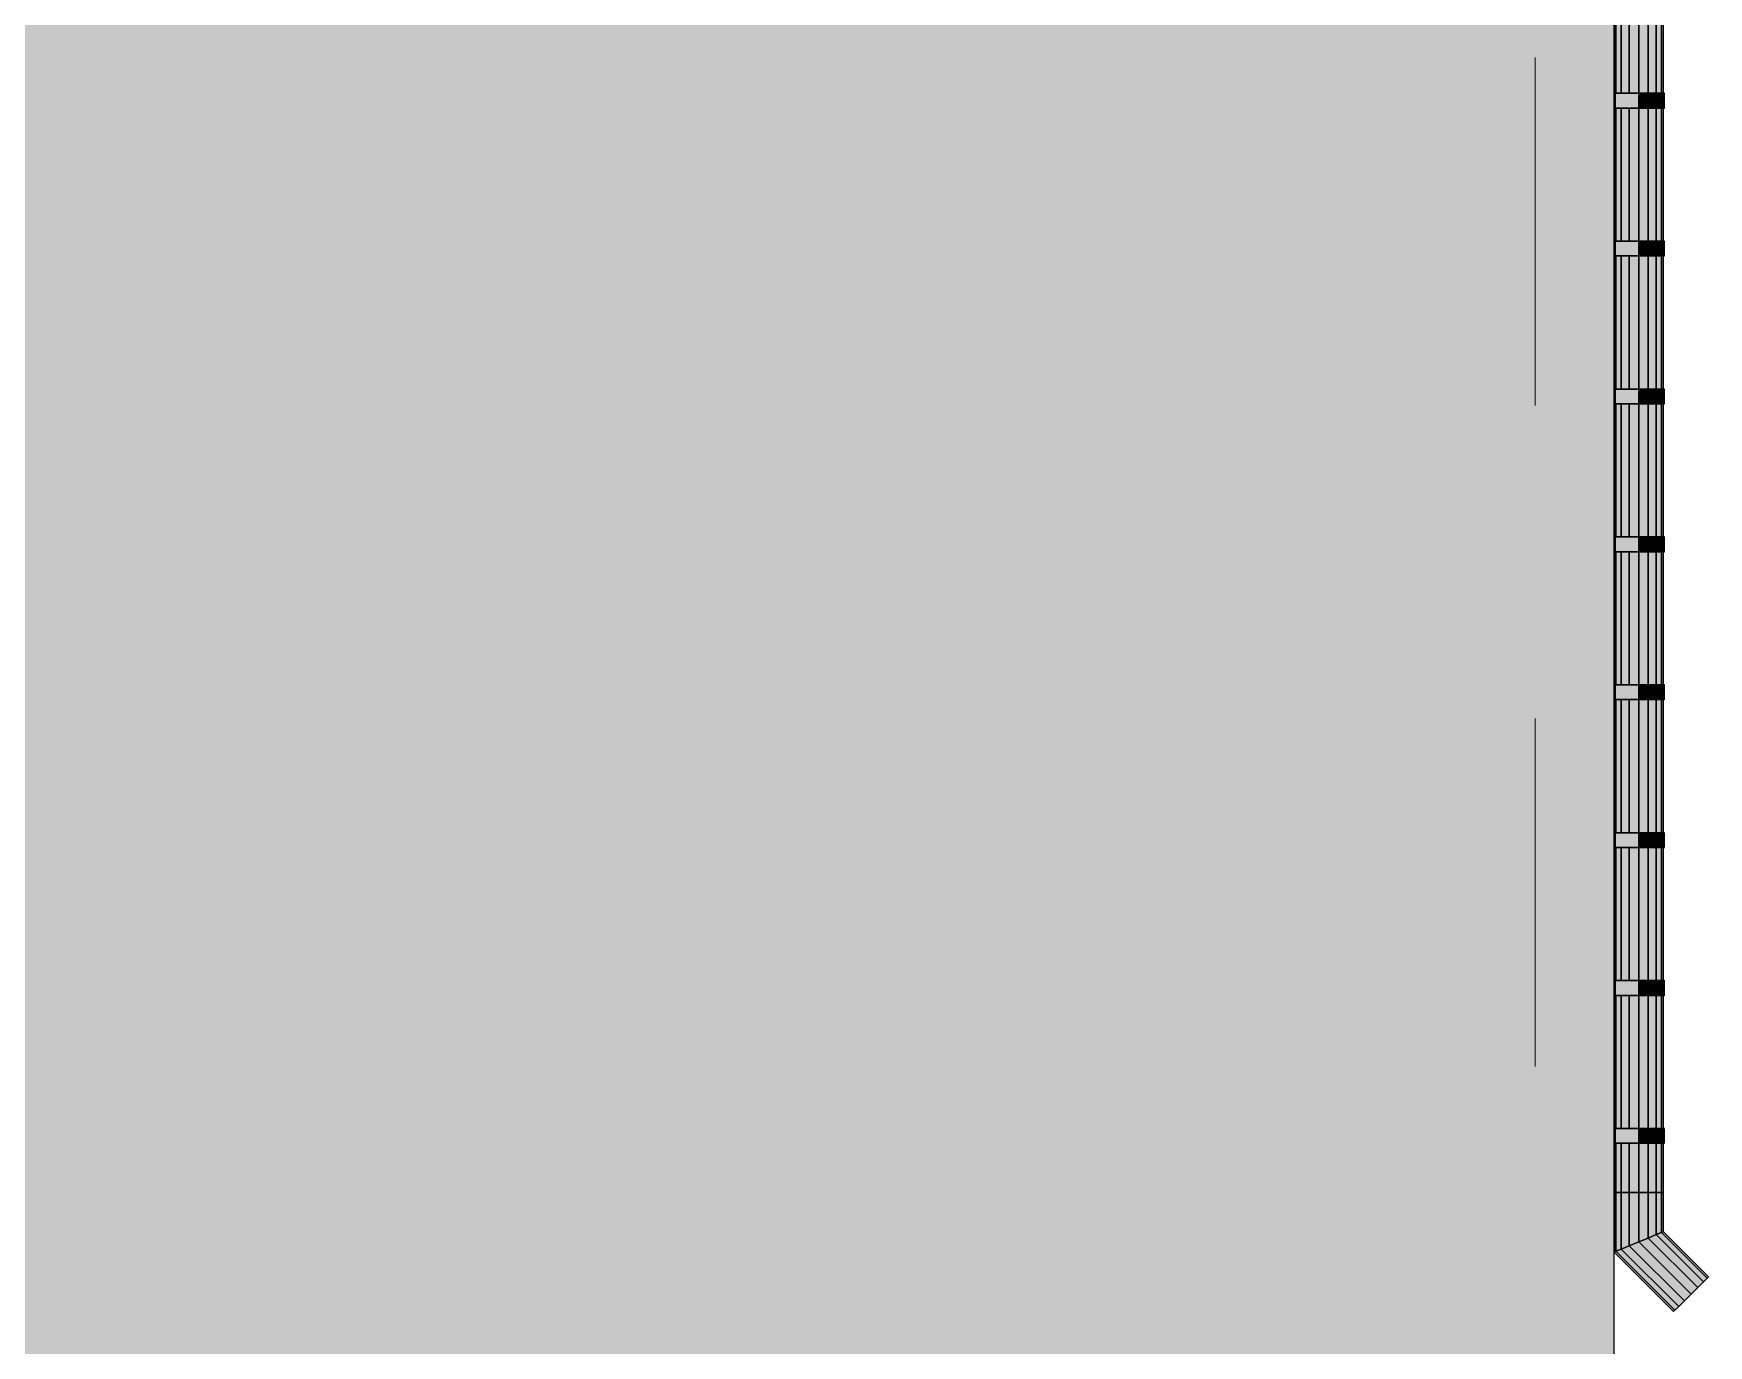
# Model space of a CAD drawing. Extents: x 8 to 21351, y 0 to 420.
# Drawn here: x 19015.96 to 19032.95, y 138.65 to 151.96 of the extents above; entities that cross this region are included whole.
import ezdxf

# ---------------------------------------------------------------- set-up
doc = ezdxf.new("R2010")
doc.units = 0

msp = doc.modelspace()

# ---------------------------------------------------------------- hatches: boundary and pattern name
h = msp.add_hatch(color=7)
h.paths.add_polyline_path([(18956.506, 185.208), (18940.889, 181.889), (18940.889, 137.393), (18944.314, 137.393), (18953.564, 142.018), (18953.564, 142.393), (18954.339, 142.393), (18954.339, 154.893), (18971.839, 154.893), (18971.839, 137.393), (19031.989, 137.393), (19031.989, 181.783), (18986.189, 191.518)])
h.paths.add_polyline_path([(18954.339, 168.893), (18954.339, 176.393), (18971.839, 176.393), (18971.839, 168.893)])
h.paths.add_polyline_path([(19000.539, 168.893), (19000.539, 176.393), (19018.039, 176.393), (19018.039, 168.893)])
h = msp.add_hatch(color=7)
h.paths.add_polyline_path([(18956.506, 185.208), (18940.889, 181.889), (18940.889, 137.393), (18944.314, 137.393), (18953.564, 142.018), (18953.564, 142.393), (18954.339, 142.393), (18954.339, 154.893), (18971.839, 154.893), (18971.839, 137.393), (19031.989, 137.393), (19031.989, 181.783), (18986.189, 191.518)])
h.paths.add_polyline_path([(18954.339, 168.893), (18954.339, 176.393), (18971.839, 176.393), (18971.839, 168.893)])
h.paths.add_polyline_path([(19000.539, 168.893), (19000.539, 176.393), (19018.039, 176.393), (19018.039, 168.893)])
at = {"true_color": 0xffffff}
for points in [[(19031.989, 169.018), (19031.989, 140.2), (19032.008, 140.2), (19032.008, 140.7), (19031.989, 140.7), (19031.989, 140.85), (19032.008, 140.85), (19032.008, 142.2), (19031.989, 142.2), (19031.989, 142.35), (19032.008, 142.35), (19032.008, 143.7), (19031.989, 143.7), (19031.989, 143.85), (19032.008, 143.85), (19032.008, 145.2), (19031.989, 145.2), (19031.989, 145.35), (19032.008, 145.35), (19032.008, 146.7), (19031.989, 146.7), (19031.989, 146.85), (19032.008, 146.85), (19032.008, 148.2), (19031.989, 148.2), (19031.989, 148.35), (19032.008, 148.35), (19032.008, 149.7), (19031.989, 149.7), (19031.989, 149.85), (19032.008, 149.85), (19032.008, 151.2), (19031.989, 151.2), (19031.989, 151.35), (19032.008, 151.35), (19032.008, 152.7), (19031.989, 152.7), (19031.989, 152.85), (19032.008, 152.85), (19032.008, 154.2), (19031.989, 154.2), (19031.989, 154.35), (19032.008, 154.35), (19032.008, 155.7), (19031.989, 155.7), (19031.989, 155.85), (19032.008, 155.85), (19032.008, 157.2), (19031.989, 157.2), (19031.989, 157.35), (19032.008, 157.35), (19032.008, 158.7), (19031.989, 158.7), (19031.989, 158.85), (19032.008, 158.85), (19032.008, 160.2), (19031.989, 160.2), (19031.989, 160.35), (19032.008, 160.35), (19032.008, 161.7), (19031.989, 161.7), (19031.989, 161.85), (19032.008, 161.85), (19032.008, 163.2), (19031.989, 163.2), (19031.989, 163.35), (19032.008, 163.35), (19032.008, 164.7), (19031.989, 164.7), (19031.989, 164.85), (19032.008, 164.85), (19032.008, 166.2), (19031.999, 166.2), (19031.989, 166.2), (19031.989, 166.35), (19031.999, 166.35), (19032.008, 166.35), (19032.008, 167.7), (19031.989, 167.7), (19031.989, 167.85), (19032.008, 167.85), (19032.008, 169.018)], [(19032.008, 152.7), (19032.008, 151.35), (19032.062, 151.35), (19032.062, 152.7)], [(19032.062, 151.35), (19032.143, 151.35), (19032.143, 152.7), (19032.062, 152.7)], [(19032.239, 152.7), (19032.143, 152.7), (19032.143, 151.35), (19032.239, 151.35)], [(19032.335, 152.7), (19032.239, 152.7), (19032.239, 151.35), (19032.335, 151.35)], [(19032.335, 152.7), (19032.335, 151.35), (19032.416, 151.35), (19032.416, 152.7)], [(19032.416, 151.35), (19032.47, 151.35), (19032.47, 152.7), (19032.416, 152.7)], [(19032.47, 151.35), (19032.489, 151.35), (19032.489, 152.7), (19032.47, 152.7)], [(19031.989, 151.2), (19031.999, 151.2), (19031.999, 151.35), (19031.989, 151.35)], [(19031.999, 151.2), (19032.239, 151.2), (19032.239, 151.35), (19031.999, 151.35)], [(19032.239, 151.2), (19032.339, 151.2), (19032.339, 151.35), (19032.239, 151.35)], [(19032.339, 151.2), (19032.423, 151.2), (19032.423, 151.35), (19032.339, 151.35)], [(19032.423, 151.35), (19032.423, 151.2), (19032.48, 151.2), (19032.48, 151.35)], [(19032.48, 151.2), (19032.499, 151.2), (19032.499, 151.35), (19032.48, 151.35)], [(19032.062, 151.2), (19032.008, 151.2), (19032.008, 149.85), (19032.062, 149.85)], [(19032.062, 149.85), (19032.143, 149.85), (19032.143, 151.2), (19032.062, 151.2)], [(19032.239, 151.2), (19032.143, 151.2), (19032.143, 149.85), (19032.239, 149.85)], [(19032.239, 151.2), (19032.239, 149.85), (19032.335, 149.85), (19032.335, 151.2)], [(19032.335, 149.85), (19032.416, 149.85), (19032.416, 151.2), (19032.335, 151.2)], [(19032.47, 151.2), (19032.416, 151.2), (19032.416, 149.85), (19032.47, 149.85)], [(19032.489, 151.2), (19032.47, 151.2), (19032.47, 149.85), (19032.489, 149.85)], [(19031.989, 149.7), (19031.999, 149.7), (19031.999, 149.85), (19031.989, 149.85)], [(19031.999, 149.7), (19032.239, 149.7), (19032.239, 149.85), (19031.999, 149.85)], [(19032.239, 149.7), (19032.339, 149.7), (19032.339, 149.85), (19032.239, 149.85)], [(19032.339, 149.7), (19032.423, 149.7), (19032.423, 149.85), (19032.339, 149.85)], [(19032.423, 149.85), (19032.423, 149.7), (19032.48, 149.7), (19032.48, 149.85)], [(19032.48, 149.7), (19032.499, 149.7), (19032.499, 149.85), (19032.48, 149.85)], [(19032.008, 149.7), (19032.008, 148.35), (19032.062, 148.35), (19032.062, 149.7)], [(19032.062, 149.7), (19032.062, 148.35), (19032.143, 148.35), (19032.143, 149.7)], [(19032.239, 149.7), (19032.143, 149.7), (19032.143, 148.35), (19032.239, 148.35)], [(19032.239, 148.35), (19032.335, 148.35), (19032.335, 149.7), (19032.239, 149.7)], [(19032.335, 149.7), (19032.335, 148.35), (19032.416, 148.35), (19032.416, 149.7)], [(19032.47, 149.7), (19032.416, 149.7), (19032.416, 148.35), (19032.47, 148.35)], [(19032.47, 149.7), (19032.47, 148.35), (19032.489, 148.35), (19032.489, 149.7)], [(19031.989, 148.2), (19031.999, 148.2), (19031.999, 148.35), (19031.989, 148.35)], [(19031.999, 148.2), (19032.239, 148.2), (19032.239, 148.35), (19031.999, 148.35)], [(19032.239, 148.2), (19032.339, 148.2), (19032.339, 148.35), (19032.239, 148.35)], [(19032.339, 148.2), (19032.423, 148.2), (19032.423, 148.35), (19032.339, 148.35)], [(19032.423, 148.35), (19032.423, 148.2), (19032.48, 148.2), (19032.48, 148.35)], [(19032.48, 148.2), (19032.499, 148.2), (19032.499, 148.35), (19032.48, 148.35)], [(19032.062, 148.2), (19032.008, 148.2), (19032.008, 146.85), (19032.062, 146.85)], [(19032.062, 146.85), (19032.143, 146.85), (19032.143, 148.2), (19032.062, 148.2)], [(19032.143, 146.85), (19032.239, 146.85), (19032.239, 148.2), (19032.143, 148.2)], [(19032.335, 148.2), (19032.239, 148.2), (19032.239, 146.85), (19032.335, 146.85)], [(19032.335, 148.2), (19032.335, 146.85), (19032.416, 146.85), (19032.416, 148.2)], [(19032.416, 148.2), (19032.416, 146.85), (19032.47, 146.85), (19032.47, 148.2)], [(19032.489, 148.2), (19032.47, 148.2), (19032.47, 146.85), (19032.489, 146.85)], [(19031.989, 146.7), (19031.999, 146.7), (19031.999, 146.85), (19031.989, 146.85)], [(19031.999, 146.7), (19032.239, 146.7), (19032.239, 146.85), (19031.999, 146.85)], [(19032.239, 146.7), (19032.339, 146.7), (19032.339, 146.85), (19032.239, 146.85)], [(19032.339, 146.7), (19032.423, 146.7), (19032.423, 146.85), (19032.339, 146.85)], [(19032.423, 146.85), (19032.423, 146.7), (19032.48, 146.7), (19032.48, 146.85)], [(19032.48, 146.7), (19032.499, 146.7), (19032.499, 146.85), (19032.48, 146.85)], [(19032.008, 146.7), (19032.008, 145.35), (19032.062, 145.35), (19032.062, 146.7)], [(19032.062, 145.35), (19032.143, 145.35), (19032.143, 146.7), (19032.062, 146.7)], [(19032.143, 145.35), (19032.239, 145.35), (19032.239, 146.7), (19032.143, 146.7)], [(19032.239, 145.35), (19032.335, 145.35), (19032.335, 146.7), (19032.239, 146.7)], [(19032.335, 145.35), (19032.416, 145.35), (19032.416, 146.7), (19032.335, 146.7)], [(19032.416, 146.7), (19032.416, 145.35), (19032.47, 145.35), (19032.47, 146.7)], [(19032.47, 146.7), (19032.47, 145.35), (19032.489, 145.35), (19032.489, 146.7)], [(19031.989, 145.2), (19031.999, 145.2), (19031.999, 145.35), (19031.989, 145.35)], [(19031.999, 145.2), (19032.239, 145.2), (19032.239, 145.35), (19031.999, 145.35)], [(19032.239, 145.2), (19032.339, 145.2), (19032.339, 145.35), (19032.239, 145.35)], [(19032.339, 145.2), (19032.423, 145.2), (19032.423, 145.35), (19032.339, 145.35)], [(19032.423, 145.35), (19032.423, 145.2), (19032.48, 145.2), (19032.48, 145.35)], [(19032.48, 145.2), (19032.499, 145.2), (19032.499, 145.35), (19032.48, 145.35)], [(19032.062, 145.2), (19032.008, 145.2), (19032.008, 143.85), (19032.062, 143.85)], [(19032.143, 145.2), (19032.062, 145.2), (19032.062, 143.85), (19032.143, 143.85)], [(19032.239, 145.2), (19032.143, 145.2), (19032.143, 143.85), (19032.239, 143.85)], [(19032.335, 145.2), (19032.239, 145.2), (19032.239, 143.85), (19032.335, 143.85)], [(19032.335, 145.2), (19032.335, 143.85), (19032.416, 143.85), (19032.416, 145.2)], [(19032.416, 145.2), (19032.416, 143.85), (19032.47, 143.85), (19032.47, 145.2)], [(19032.47, 143.85), (19032.489, 143.85), (19032.489, 145.2), (19032.47, 145.2)], [(19031.989, 143.7), (19031.999, 143.7), (19031.999, 143.85), (19031.989, 143.85)], [(19031.999, 143.7), (19032.239, 143.7), (19032.239, 143.85), (19031.999, 143.85)], [(19032.239, 143.7), (19032.339, 143.7), (19032.339, 143.85), (19032.239, 143.85)], [(19032.339, 143.7), (19032.423, 143.7), (19032.423, 143.85), (19032.339, 143.85)], [(19032.423, 143.85), (19032.423, 143.7), (19032.48, 143.7), (19032.48, 143.85)], [(19032.48, 143.7), (19032.499, 143.7), (19032.499, 143.85), (19032.48, 143.85)], [(19032.062, 143.7), (19032.008, 143.7), (19032.008, 142.35), (19032.062, 142.35)], [(19032.062, 143.7), (19032.062, 142.35), (19032.143, 142.35), (19032.143, 143.7)], [(19032.143, 142.35), (19032.239, 142.35), (19032.239, 143.7), (19032.143, 143.7)], [(19032.239, 142.35), (19032.335, 142.35), (19032.335, 143.7), (19032.239, 143.7)], [(19032.335, 142.35), (19032.416, 142.35), (19032.416, 143.7), (19032.335, 143.7)], [(19032.416, 143.7), (19032.416, 142.35), (19032.47, 142.35), (19032.47, 143.7)], [(19032.47, 142.35), (19032.489, 142.35), (19032.489, 143.7), (19032.47, 143.7)], [(19031.989, 142.2), (19031.999, 142.2), (19031.999, 142.35), (19031.989, 142.35)], [(19031.999, 142.2), (19032.239, 142.2), (19032.239, 142.35), (19031.999, 142.35)], [(19032.239, 142.2), (19032.339, 142.2), (19032.339, 142.35), (19032.239, 142.35)], [(19032.339, 142.2), (19032.423, 142.2), (19032.423, 142.35), (19032.339, 142.35)], [(19032.423, 142.35), (19032.423, 142.2), (19032.48, 142.2), (19032.48, 142.35)], [(19032.48, 142.2), (19032.499, 142.2), (19032.499, 142.35), (19032.48, 142.35)], [(19032.008, 142.2), (19032.008, 140.85), (19032.062, 140.85), (19032.062, 142.2)], [(19032.143, 142.2), (19032.062, 142.2), (19032.062, 140.85), (19032.143, 140.85)], [(19032.143, 142.2), (19032.143, 140.85), (19032.239, 140.85), (19032.239, 142.2)], [(19032.239, 140.85), (19032.335, 140.85), (19032.335, 142.2), (19032.239, 142.2)], [(19032.335, 140.85), (19032.416, 140.85), (19032.416, 142.2), (19032.335, 142.2)], [(19032.416, 142.2), (19032.416, 140.85), (19032.47, 140.85), (19032.47, 142.2)], [(19032.489, 142.2), (19032.47, 142.2), (19032.47, 140.85), (19032.489, 140.85)], [(19031.989, 140.7), (19031.999, 140.7), (19031.999, 140.85), (19031.989, 140.85)], [(19031.999, 140.7), (19032.239, 140.7), (19032.239, 140.85), (19031.999, 140.85)], [(19032.239, 140.7), (19032.339, 140.7), (19032.339, 140.85), (19032.239, 140.85)], [(19032.339, 140.7), (19032.423, 140.7), (19032.423, 140.85), (19032.339, 140.85)], [(19032.423, 140.85), (19032.423, 140.7), (19032.48, 140.7), (19032.48, 140.85)], [(19032.48, 140.7), (19032.499, 140.7), (19032.499, 140.85), (19032.48, 140.85)], [(19032.008, 140.2), (19032.062, 140.2), (19032.062, 140.7), (19032.008, 140.7)], [(19032.062, 140.7), (19032.062, 140.2), (19032.143, 140.2), (19032.143, 140.7)], [(19032.143, 140.7), (19032.143, 140.2), (19032.239, 140.2), (19032.239, 140.7)], [(19032.335, 140.7), (19032.239, 140.7), (19032.239, 140.2), (19032.335, 140.2)], [(19032.335, 140.2), (19032.416, 140.2), (19032.416, 140.7), (19032.335, 140.7)], [(19032.416, 140.7), (19032.416, 140.2), (19032.47, 140.2), (19032.47, 140.7)], [(19032.489, 140.7), (19032.47, 140.7), (19032.47, 140.2), (19032.489, 140.2)], [(19032.008, 140.2), (19031.989, 140.2), (19031.989, 139.596), (19032.008, 139.604)], [(19032.062, 140.2), (19032.008, 140.2), (19032.008, 139.604), (19032.062, 139.626)], [(19032.062, 140.2), (19032.062, 139.626), (19032.143, 139.66), (19032.143, 140.2)], [(19032.239, 140.2), (19032.143, 140.2), (19032.143, 139.66), (19032.239, 139.7)], [(19032.335, 140.2), (19032.239, 140.2), (19032.239, 139.7), (19032.335, 139.739)], [(19032.335, 140.2), (19032.335, 139.739), (19032.416, 139.773), (19032.416, 140.2)], [(19032.47, 140.2), (19032.416, 140.2), (19032.416, 139.773), (19032.47, 139.795)], [(19032.489, 140.2), (19032.47, 140.2), (19032.47, 139.795), (19032.489, 139.803)], [(19032.062, 139.626), (19032.644, 139.044), (19032.702, 139.102), (19032.143, 139.66)], [(19032.239, 139.7), (19032.143, 139.66), (19032.702, 139.102), (19032.769, 139.169)], [(19032.335, 139.739), (19032.239, 139.7), (19032.769, 139.169), (19032.837, 139.237)], [(19032.335, 139.739), (19032.837, 139.237), (19032.894, 139.294), (19032.416, 139.773)], [(19032.47, 139.795), (19032.416, 139.773), (19032.894, 139.294), (19032.933, 139.333)], [(19032.489, 139.803), (19032.47, 139.795), (19032.933, 139.333), (19032.946, 139.346)], [(19032.008, 139.604), (19031.989, 139.596), (19032.592, 138.993), (19032.606, 139.006)], [(19032.062, 139.626), (19032.008, 139.604), (19032.606, 139.006), (19032.644, 139.044)]]:
    msp.add_hatch(color=0, dxfattribs=at).paths.add_polyline_path(points)
for points in [[(19031.989, 151.2), (19031.999, 151.2), (19031.999, 151.35), (19031.989, 151.35)], [(19031.989, 149.7), (19031.999, 149.7), (19031.999, 149.85), (19031.989, 149.85)], [(19031.989, 148.2), (19031.999, 148.2), (19031.999, 148.35), (19031.989, 148.35)], [(19031.989, 146.7), (19031.999, 146.7), (19031.999, 146.85), (19031.989, 146.85)], [(19031.989, 145.2), (19031.999, 145.2), (19031.999, 145.35), (19031.989, 145.35)], [(19031.989, 143.7), (19031.999, 143.7), (19031.999, 143.85), (19031.989, 143.85)], [(19031.989, 142.2), (19031.999, 142.2), (19031.999, 142.35), (19031.989, 142.35)], [(19031.989, 140.7), (19031.999, 140.7), (19031.999, 140.85), (19031.989, 140.85)]]:
    msp.add_hatch(color=7).paths.add_polyline_path(points)

# ---------------------------------------------------------------- linework, layer by layer
at = {"color": 7, "lineweight": 15}
for p, q in [((19031.989, 181.783), (19031.989, 137.393)), ((19032.489, 152.7), (19032.489, 151.35)), ((19031.189, 151.711), (19031.189, 148.183)), ((19031.989, 151.35), (19031.999, 151.35)), ((19031.989, 151.2), (19031.989, 151.35)), ((19031.999, 151.35), (19032.239, 151.35)), ((19031.999, 151.2), (19031.999, 151.35)), ((19032.239, 151.35), (19032.339, 151.35)), ((19032.339, 151.35), (19032.423, 151.35)), ((19032.423, 151.35), (19032.48, 151.35)), ((19032.48, 151.35), (19032.499, 151.35)), ((19032.499, 151.2), (19032.499, 151.35)), ((19031.989, 151.2), (19031.999, 151.2)), ((19031.999, 151.2), (19032.239, 151.2)), ((19032.239, 151.2), (19032.339, 151.2)), ((19032.339, 151.2), (19032.423, 151.2)), ((19032.423, 151.2), (19032.48, 151.2)), ((19032.48, 151.2), (19032.499, 151.2)), ((19032.489, 151.2), (19032.489, 149.85)), ((19031.989, 149.85), (19031.999, 149.85)), ((19031.989, 149.7), (19031.989, 149.85)), ((19031.999, 149.85), (19032.239, 149.85)), ((19031.999, 149.7), (19031.999, 149.85)), ((19032.239, 149.85), (19032.339, 149.85)), ((19032.339, 149.85), (19032.423, 149.85)), ((19032.423, 149.85), (19032.48, 149.85)), ((19032.48, 149.85), (19032.499, 149.85)), ((19032.499, 149.7), (19032.499, 149.85)), ((19031.989, 149.7), (19031.999, 149.7)), ((19031.999, 149.7), (19032.239, 149.7)), ((19032.239, 149.7), (19032.339, 149.7)), ((19032.339, 149.7), (19032.423, 149.7)), ((19032.423, 149.7), (19032.48, 149.7)), ((19032.48, 149.7), (19032.499, 149.7)), ((19032.489, 149.7), (19032.489, 148.35)), ((19031.989, 148.35), (19031.999, 148.35)), ((19031.989, 148.2), (19031.989, 148.35)), ((19031.999, 148.35), (19032.239, 148.35)), ((19031.999, 148.2), (19031.999, 148.35)), ((19032.239, 148.35), (19032.339, 148.35)), ((19032.339, 148.35), (19032.423, 148.35)), ((19032.423, 148.35), (19032.48, 148.35)), ((19032.48, 148.35), (19032.499, 148.35)), ((19032.499, 148.2), (19032.499, 148.35)), ((19031.989, 148.2), (19031.999, 148.2)), ((19031.999, 148.2), (19032.239, 148.2)), ((19032.239, 148.2), (19032.339, 148.2)), ((19032.339, 148.2), (19032.423, 148.2)), ((19032.423, 148.2), (19032.48, 148.2)), ((19032.48, 148.2), (19032.499, 148.2)), ((19032.489, 148.2), (19032.489, 146.85)), ((19031.989, 146.85), (19031.999, 146.85)), ((19031.989, 146.7), (19031.989, 146.85)), ((19031.999, 146.85), (19032.239, 146.85)), ((19031.999, 146.7), (19031.999, 146.85)), ((19032.239, 146.85), (19032.339, 146.85)), ((19032.339, 146.85), (19032.423, 146.85)), ((19032.423, 146.85), (19032.48, 146.85)), ((19032.48, 146.85), (19032.499, 146.85)), ((19032.499, 146.7), (19032.499, 146.85)), ((19031.989, 146.7), (19031.999, 146.7)), ((19031.999, 146.7), (19032.239, 146.7)), ((19032.239, 146.7), (19032.339, 146.7)), ((19032.339, 146.7), (19032.423, 146.7)), ((19032.423, 146.7), (19032.48, 146.7)), ((19032.48, 146.7), (19032.499, 146.7)), ((19032.489, 146.7), (19032.489, 145.35)), ((19031.989, 145.35), (19031.999, 145.35)), ((19031.989, 145.2), (19031.989, 145.35)), ((19031.999, 145.35), (19032.239, 145.35)), ((19031.999, 145.2), (19031.999, 145.35)), ((19032.239, 145.35), (19032.339, 145.35)), ((19032.339, 145.35), (19032.423, 145.35)), ((19032.423, 145.35), (19032.48, 145.35)), ((19032.48, 145.35), (19032.499, 145.35)), ((19032.499, 145.2), (19032.499, 145.35)), ((19031.989, 145.2), (19031.999, 145.2)), ((19031.999, 145.2), (19032.239, 145.2)), ((19032.239, 145.2), (19032.339, 145.2)), ((19032.339, 145.2), (19032.423, 145.2)), ((19032.423, 145.2), (19032.48, 145.2)), ((19032.48, 145.2), (19032.499, 145.2)), ((19032.489, 145.2), (19032.489, 143.85)), ((19031.189, 145.008), (19031.189, 141.48)), ((19031.989, 143.85), (19031.999, 143.85)), ((19031.989, 143.7), (19031.989, 143.85)), ((19031.999, 143.85), (19032.239, 143.85)), ((19031.999, 143.7), (19031.999, 143.85)), ((19032.239, 143.85), (19032.339, 143.85)), ((19032.339, 143.85), (19032.423, 143.85)), ((19032.423, 143.85), (19032.48, 143.85)), ((19032.48, 143.85), (19032.499, 143.85)), ((19032.499, 143.7), (19032.499, 143.85)), ((19031.989, 143.7), (19031.999, 143.7)), ((19031.999, 143.7), (19032.239, 143.7)), ((19032.239, 143.7), (19032.339, 143.7)), ((19032.339, 143.7), (19032.423, 143.7)), ((19032.423, 143.7), (19032.48, 143.7)), ((19032.48, 143.7), (19032.499, 143.7)), ((19032.489, 143.7), (19032.489, 142.35)), ((19031.989, 142.35), (19031.999, 142.35)), ((19031.989, 142.2), (19031.989, 142.35)), ((19031.999, 142.35), (19032.239, 142.35)), ((19031.999, 142.2), (19031.999, 142.35)), ((19032.239, 142.35), (19032.339, 142.35)), ((19032.339, 142.35), (19032.423, 142.35)), ((19032.423, 142.35), (19032.48, 142.35)), ((19032.48, 142.35), (19032.499, 142.35)), ((19032.499, 142.2), (19032.499, 142.35)), ((19031.989, 142.2), (19031.999, 142.2)), ((19031.999, 142.2), (19032.239, 142.2)), ((19032.239, 142.2), (19032.339, 142.2)), ((19032.339, 142.2), (19032.423, 142.2)), ((19032.423, 142.2), (19032.48, 142.2)), ((19032.48, 142.2), (19032.499, 142.2)), ((19032.489, 142.2), (19032.489, 140.85)), ((19031.989, 140.85), (19031.999, 140.85)), ((19031.989, 140.7), (19031.989, 140.85)), ((19031.999, 140.85), (19032.239, 140.85)), ((19031.999, 140.7), (19031.999, 140.85)), ((19032.239, 140.85), (19032.339, 140.85)), ((19032.339, 140.85), (19032.423, 140.85)), ((19032.423, 140.85), (19032.48, 140.85)), ((19032.48, 140.85), (19032.499, 140.85)), ((19032.499, 140.7), (19032.499, 140.85)), ((19031.989, 140.7), (19031.999, 140.7)), ((19031.999, 140.7), (19032.239, 140.7)), ((19032.239, 140.7), (19032.339, 140.7)), ((19032.339, 140.7), (19032.423, 140.7)), ((19032.423, 140.7), (19032.48, 140.7)), ((19032.48, 140.7), (19032.499, 140.7)), ((19032.489, 140.7), (19032.489, 140.2)), ((19032.008, 140.2), (19031.989, 140.2)), ((19032.062, 140.2), (19032.008, 140.2)), ((19032.143, 140.2), (19032.062, 140.2)), ((19032.239, 140.2), (19032.143, 140.2)), ((19032.335, 140.2), (19032.239, 140.2)), ((19032.416, 140.2), (19032.335, 140.2)), ((19032.47, 140.2), (19032.416, 140.2)), ((19032.489, 140.2), (19032.47, 140.2)), ((19032.489, 140.2), (19032.489, 139.803)), ((19032.143, 139.66), (19032.062, 139.626)), ((19032.416, 139.773), (19032.335, 139.739)), ((19032.47, 139.795), (19032.416, 139.773)), ((19032.489, 139.803), (19032.47, 139.795)), ((19032.489, 139.803), (19032.946, 139.346)), ((19032.008, 139.604), (19031.989, 139.596)), ((19031.989, 139.596), (19032.592, 138.993)), ((19031.989, 139.595), (19032.591, 138.993)), ((19032.062, 139.626), (19032.008, 139.604)), ((19032.933, 139.333), (19032.894, 139.294)), ((19032.946, 139.346), (19032.933, 139.333)), ((19032.769, 139.169), (19032.702, 139.102)), ((19032.837, 139.237), (19032.769, 139.169)), ((19032.894, 139.294), (19032.837, 139.237)), ((19032.592, 138.993), (19032.591, 138.993)), ((19032.606, 139.006), (19032.592, 138.993)), ((19032.644, 139.044), (19032.606, 139.006)), ((19032.702, 139.102), (19032.644, 139.044))]:
    msp.add_line(p, q, dxfattribs=at)
at = {"color": 7}
for points in [[(18956.506, 185.208), (18940.889, 181.889), (18940.889, 137.393), (18944.314, 137.393), (18953.564, 142.018), (18953.564, 142.393), (18954.339, 142.393), (18954.339, 154.893), (18971.839, 154.893), (18971.839, 137.393), (19031.989, 137.393), (19031.989, 181.783), (18986.189, 191.518)], [(18956.506, 185.208), (18940.889, 181.889), (18940.889, 137.393), (18944.314, 137.393), (18953.564, 142.018), (18953.564, 142.393), (18954.339, 142.393), (18954.339, 154.893), (18971.839, 154.893), (18971.839, 137.393), (19031.989, 137.393), (19031.989, 181.783), (18986.189, 191.518)], [(19031.989, 151.2), (19031.999, 151.2), (19031.999, 151.35), (19031.989, 151.35)], [(19031.989, 149.7), (19031.999, 149.7), (19031.999, 149.85), (19031.989, 149.85)], [(19031.989, 148.2), (19031.999, 148.2), (19031.999, 148.35), (19031.989, 148.35)], [(19031.989, 146.7), (19031.999, 146.7), (19031.999, 146.85), (19031.989, 146.85)], [(19031.989, 145.2), (19031.999, 145.2), (19031.999, 145.35), (19031.989, 145.35)], [(19031.989, 143.7), (19031.999, 143.7), (19031.999, 143.85), (19031.989, 143.85)], [(19031.989, 142.2), (19031.999, 142.2), (19031.999, 142.35), (19031.989, 142.35)], [(19031.989, 140.7), (19031.999, 140.7), (19031.999, 140.85), (19031.989, 140.85)]]:
    msp.add_lwpolyline(points, close=True, dxfattribs=at)
at = {"color": 0, "true_color": 0xffffff}
msp.add_lwpolyline([(19031.989, 169.018), (19031.989, 140.2), (19032.008, 140.2), (19032.008, 140.7), (19031.989, 140.7), (19031.989, 140.85), (19032.008, 140.85), (19032.008, 142.2), (19031.989, 142.2), (19031.989, 142.35), (19032.008, 142.35), (19032.008, 143.7), (19031.989, 143.7), (19031.989, 143.85), (19032.008, 143.85), (19032.008, 145.2), (19031.989, 145.2), (19031.989, 145.35), (19032.008, 145.35), (19032.008, 146.7), (19031.989, 146.7), (19031.989, 146.85), (19032.008, 146.85), (19032.008, 148.2), (19031.989, 148.2), (19031.989, 148.35), (19032.008, 148.35), (19032.008, 149.7), (19031.989, 149.7), (19031.989, 149.85), (19032.008, 149.85), (19032.008, 151.2), (19031.989, 151.2), (19031.989, 151.35), (19032.008, 151.35), (19032.008, 152.7)], dxfattribs=at)
for points in [[(19032.008, 152.7), (19032.008, 151.35), (19032.062, 151.35), (19032.062, 152.7)], [(19032.062, 151.35), (19032.143, 151.35), (19032.143, 152.7), (19032.062, 152.7)], [(19032.239, 152.7), (19032.143, 152.7), (19032.143, 151.35), (19032.239, 151.35)], [(19032.335, 152.7), (19032.239, 152.7), (19032.239, 151.35), (19032.335, 151.35)], [(19032.335, 152.7), (19032.335, 151.35), (19032.416, 151.35), (19032.416, 152.7)], [(19032.416, 151.35), (19032.47, 151.35), (19032.47, 152.7), (19032.416, 152.7)], [(19032.47, 151.35), (19032.489, 151.35), (19032.489, 152.7), (19032.47, 152.7)], [(19031.989, 151.2), (19031.999, 151.2), (19031.999, 151.35), (19031.989, 151.35)], [(19031.999, 151.2), (19032.239, 151.2), (19032.239, 151.35), (19031.999, 151.35)], [(19032.239, 151.2), (19032.339, 151.2), (19032.339, 151.35), (19032.239, 151.35)], [(19032.339, 151.2), (19032.423, 151.2), (19032.423, 151.35), (19032.339, 151.35)], [(19032.423, 151.35), (19032.423, 151.2), (19032.48, 151.2), (19032.48, 151.35)], [(19032.48, 151.2), (19032.499, 151.2), (19032.499, 151.35), (19032.48, 151.35)], [(19032.062, 151.2), (19032.008, 151.2), (19032.008, 149.85), (19032.062, 149.85)], [(19032.062, 149.85), (19032.143, 149.85), (19032.143, 151.2), (19032.062, 151.2)], [(19032.239, 151.2), (19032.143, 151.2), (19032.143, 149.85), (19032.239, 149.85)], [(19032.239, 151.2), (19032.239, 149.85), (19032.335, 149.85), (19032.335, 151.2)], [(19032.335, 149.85), (19032.416, 149.85), (19032.416, 151.2), (19032.335, 151.2)], [(19032.47, 151.2), (19032.416, 151.2), (19032.416, 149.85), (19032.47, 149.85)], [(19032.489, 151.2), (19032.47, 151.2), (19032.47, 149.85), (19032.489, 149.85)], [(19031.989, 149.7), (19031.999, 149.7), (19031.999, 149.85), (19031.989, 149.85)], [(19031.999, 149.7), (19032.239, 149.7), (19032.239, 149.85), (19031.999, 149.85)], [(19032.239, 149.7), (19032.339, 149.7), (19032.339, 149.85), (19032.239, 149.85)], [(19032.339, 149.7), (19032.423, 149.7), (19032.423, 149.85), (19032.339, 149.85)], [(19032.423, 149.85), (19032.423, 149.7), (19032.48, 149.7), (19032.48, 149.85)], [(19032.48, 149.7), (19032.499, 149.7), (19032.499, 149.85), (19032.48, 149.85)], [(19032.008, 149.7), (19032.008, 148.35), (19032.062, 148.35), (19032.062, 149.7)], [(19032.062, 149.7), (19032.062, 148.35), (19032.143, 148.35), (19032.143, 149.7)], [(19032.239, 149.7), (19032.143, 149.7), (19032.143, 148.35), (19032.239, 148.35)], [(19032.239, 148.35), (19032.335, 148.35), (19032.335, 149.7), (19032.239, 149.7)], [(19032.335, 149.7), (19032.335, 148.35), (19032.416, 148.35), (19032.416, 149.7)], [(19032.47, 149.7), (19032.416, 149.7), (19032.416, 148.35), (19032.47, 148.35)], [(19032.47, 149.7), (19032.47, 148.35), (19032.489, 148.35), (19032.489, 149.7)], [(19031.989, 148.2), (19031.999, 148.2), (19031.999, 148.35), (19031.989, 148.35)], [(19031.999, 148.2), (19032.239, 148.2), (19032.239, 148.35), (19031.999, 148.35)], [(19032.239, 148.2), (19032.339, 148.2), (19032.339, 148.35), (19032.239, 148.35)], [(19032.339, 148.2), (19032.423, 148.2), (19032.423, 148.35), (19032.339, 148.35)], [(19032.423, 148.35), (19032.423, 148.2), (19032.48, 148.2), (19032.48, 148.35)], [(19032.48, 148.2), (19032.499, 148.2), (19032.499, 148.35), (19032.48, 148.35)], [(19032.062, 148.2), (19032.008, 148.2), (19032.008, 146.85), (19032.062, 146.85)], [(19032.062, 146.85), (19032.143, 146.85), (19032.143, 148.2), (19032.062, 148.2)], [(19032.143, 146.85), (19032.239, 146.85), (19032.239, 148.2), (19032.143, 148.2)], [(19032.335, 148.2), (19032.239, 148.2), (19032.239, 146.85), (19032.335, 146.85)], [(19032.335, 148.2), (19032.335, 146.85), (19032.416, 146.85), (19032.416, 148.2)], [(19032.416, 148.2), (19032.416, 146.85), (19032.47, 146.85), (19032.47, 148.2)], [(19032.489, 148.2), (19032.47, 148.2), (19032.47, 146.85), (19032.489, 146.85)], [(19031.989, 146.7), (19031.999, 146.7), (19031.999, 146.85), (19031.989, 146.85)], [(19031.999, 146.7), (19032.239, 146.7), (19032.239, 146.85), (19031.999, 146.85)], [(19032.239, 146.7), (19032.339, 146.7), (19032.339, 146.85), (19032.239, 146.85)], [(19032.339, 146.7), (19032.423, 146.7), (19032.423, 146.85), (19032.339, 146.85)], [(19032.423, 146.85), (19032.423, 146.7), (19032.48, 146.7), (19032.48, 146.85)], [(19032.48, 146.7), (19032.499, 146.7), (19032.499, 146.85), (19032.48, 146.85)], [(19032.008, 146.7), (19032.008, 145.35), (19032.062, 145.35), (19032.062, 146.7)], [(19032.062, 145.35), (19032.143, 145.35), (19032.143, 146.7), (19032.062, 146.7)], [(19032.143, 145.35), (19032.239, 145.35), (19032.239, 146.7), (19032.143, 146.7)], [(19032.239, 145.35), (19032.335, 145.35), (19032.335, 146.7), (19032.239, 146.7)], [(19032.335, 145.35), (19032.416, 145.35), (19032.416, 146.7), (19032.335, 146.7)], [(19032.416, 146.7), (19032.416, 145.35), (19032.47, 145.35), (19032.47, 146.7)], [(19032.47, 146.7), (19032.47, 145.35), (19032.489, 145.35), (19032.489, 146.7)], [(19031.989, 145.2), (19031.999, 145.2), (19031.999, 145.35), (19031.989, 145.35)], [(19031.999, 145.2), (19032.239, 145.2), (19032.239, 145.35), (19031.999, 145.35)], [(19032.239, 145.2), (19032.339, 145.2), (19032.339, 145.35), (19032.239, 145.35)], [(19032.339, 145.2), (19032.423, 145.2), (19032.423, 145.35), (19032.339, 145.35)], [(19032.423, 145.35), (19032.423, 145.2), (19032.48, 145.2), (19032.48, 145.35)], [(19032.48, 145.2), (19032.499, 145.2), (19032.499, 145.35), (19032.48, 145.35)], [(19032.062, 145.2), (19032.008, 145.2), (19032.008, 143.85), (19032.062, 143.85)], [(19032.143, 145.2), (19032.062, 145.2), (19032.062, 143.85), (19032.143, 143.85)], [(19032.239, 145.2), (19032.143, 145.2), (19032.143, 143.85), (19032.239, 143.85)], [(19032.335, 145.2), (19032.239, 145.2), (19032.239, 143.85), (19032.335, 143.85)], [(19032.335, 145.2), (19032.335, 143.85), (19032.416, 143.85), (19032.416, 145.2)], [(19032.416, 145.2), (19032.416, 143.85), (19032.47, 143.85), (19032.47, 145.2)], [(19032.47, 143.85), (19032.489, 143.85), (19032.489, 145.2), (19032.47, 145.2)], [(19031.989, 143.7), (19031.999, 143.7), (19031.999, 143.85), (19031.989, 143.85)], [(19031.999, 143.7), (19032.239, 143.7), (19032.239, 143.85), (19031.999, 143.85)], [(19032.239, 143.7), (19032.339, 143.7), (19032.339, 143.85), (19032.239, 143.85)], [(19032.339, 143.7), (19032.423, 143.7), (19032.423, 143.85), (19032.339, 143.85)], [(19032.423, 143.85), (19032.423, 143.7), (19032.48, 143.7), (19032.48, 143.85)], [(19032.48, 143.7), (19032.499, 143.7), (19032.499, 143.85), (19032.48, 143.85)], [(19032.062, 143.7), (19032.008, 143.7), (19032.008, 142.35), (19032.062, 142.35)], [(19032.062, 143.7), (19032.062, 142.35), (19032.143, 142.35), (19032.143, 143.7)], [(19032.143, 142.35), (19032.239, 142.35), (19032.239, 143.7), (19032.143, 143.7)], [(19032.239, 142.35), (19032.335, 142.35), (19032.335, 143.7), (19032.239, 143.7)], [(19032.335, 142.35), (19032.416, 142.35), (19032.416, 143.7), (19032.335, 143.7)], [(19032.416, 143.7), (19032.416, 142.35), (19032.47, 142.35), (19032.47, 143.7)], [(19032.47, 142.35), (19032.489, 142.35), (19032.489, 143.7), (19032.47, 143.7)], [(19031.989, 142.2), (19031.999, 142.2), (19031.999, 142.35), (19031.989, 142.35)], [(19031.999, 142.2), (19032.239, 142.2), (19032.239, 142.35), (19031.999, 142.35)], [(19032.239, 142.2), (19032.339, 142.2), (19032.339, 142.35), (19032.239, 142.35)], [(19032.339, 142.2), (19032.423, 142.2), (19032.423, 142.35), (19032.339, 142.35)], [(19032.423, 142.35), (19032.423, 142.2), (19032.48, 142.2), (19032.48, 142.35)], [(19032.48, 142.2), (19032.499, 142.2), (19032.499, 142.35), (19032.48, 142.35)], [(19032.008, 142.2), (19032.008, 140.85), (19032.062, 140.85), (19032.062, 142.2)], [(19032.143, 142.2), (19032.062, 142.2), (19032.062, 140.85), (19032.143, 140.85)], [(19032.143, 142.2), (19032.143, 140.85), (19032.239, 140.85), (19032.239, 142.2)], [(19032.239, 140.85), (19032.335, 140.85), (19032.335, 142.2), (19032.239, 142.2)], [(19032.335, 140.85), (19032.416, 140.85), (19032.416, 142.2), (19032.335, 142.2)], [(19032.416, 142.2), (19032.416, 140.85), (19032.47, 140.85), (19032.47, 142.2)], [(19032.489, 142.2), (19032.47, 142.2), (19032.47, 140.85), (19032.489, 140.85)], [(19031.989, 140.7), (19031.999, 140.7), (19031.999, 140.85), (19031.989, 140.85)], [(19031.999, 140.7), (19032.239, 140.7), (19032.239, 140.85), (19031.999, 140.85)], [(19032.239, 140.7), (19032.339, 140.7), (19032.339, 140.85), (19032.239, 140.85)], [(19032.339, 140.7), (19032.423, 140.7), (19032.423, 140.85), (19032.339, 140.85)], [(19032.423, 140.85), (19032.423, 140.7), (19032.48, 140.7), (19032.48, 140.85)], [(19032.48, 140.7), (19032.499, 140.7), (19032.499, 140.85), (19032.48, 140.85)], [(19032.008, 140.2), (19032.062, 140.2), (19032.062, 140.7), (19032.008, 140.7)], [(19032.062, 140.7), (19032.062, 140.2), (19032.143, 140.2), (19032.143, 140.7)], [(19032.143, 140.7), (19032.143, 140.2), (19032.239, 140.2), (19032.239, 140.7)], [(19032.335, 140.7), (19032.239, 140.7), (19032.239, 140.2), (19032.335, 140.2)], [(19032.335, 140.2), (19032.416, 140.2), (19032.416, 140.7), (19032.335, 140.7)], [(19032.416, 140.7), (19032.416, 140.2), (19032.47, 140.2), (19032.47, 140.7)], [(19032.489, 140.7), (19032.47, 140.7), (19032.47, 140.2), (19032.489, 140.2)], [(19032.008, 140.2), (19031.989, 140.2), (19031.989, 139.596), (19032.008, 139.604)], [(19032.062, 140.2), (19032.008, 140.2), (19032.008, 139.604), (19032.062, 139.626)], [(19032.062, 140.2), (19032.062, 139.626), (19032.143, 139.66), (19032.143, 140.2)], [(19032.239, 140.2), (19032.143, 140.2), (19032.143, 139.66), (19032.239, 139.7)], [(19032.335, 140.2), (19032.239, 140.2), (19032.239, 139.7), (19032.335, 139.739)], [(19032.335, 140.2), (19032.335, 139.739), (19032.416, 139.773), (19032.416, 140.2)], [(19032.47, 140.2), (19032.416, 140.2), (19032.416, 139.773), (19032.47, 139.795)], [(19032.489, 140.2), (19032.47, 140.2), (19032.47, 139.795), (19032.489, 139.803)], [(19032.062, 139.626), (19032.644, 139.044), (19032.702, 139.102), (19032.143, 139.66)], [(19032.239, 139.7), (19032.143, 139.66), (19032.702, 139.102), (19032.769, 139.169)], [(19032.335, 139.739), (19032.239, 139.7), (19032.769, 139.169), (19032.837, 139.237)], [(19032.335, 139.739), (19032.837, 139.237), (19032.894, 139.294), (19032.416, 139.773)], [(19032.47, 139.795), (19032.416, 139.773), (19032.894, 139.294), (19032.933, 139.333)], [(19032.489, 139.803), (19032.47, 139.795), (19032.933, 139.333), (19032.946, 139.346)], [(19032.008, 139.604), (19031.989, 139.596), (19032.592, 138.993), (19032.606, 139.006)], [(19032.592, 138.993), (19031.989, 139.596), (19031.989, 139.595), (19032.591, 138.993)], [(19032.062, 139.626), (19032.008, 139.604), (19032.606, 139.006), (19032.644, 139.044)]]:
    msp.add_lwpolyline(points, close=True, dxfattribs=at)

doc.saveas('drawing.dxf')
